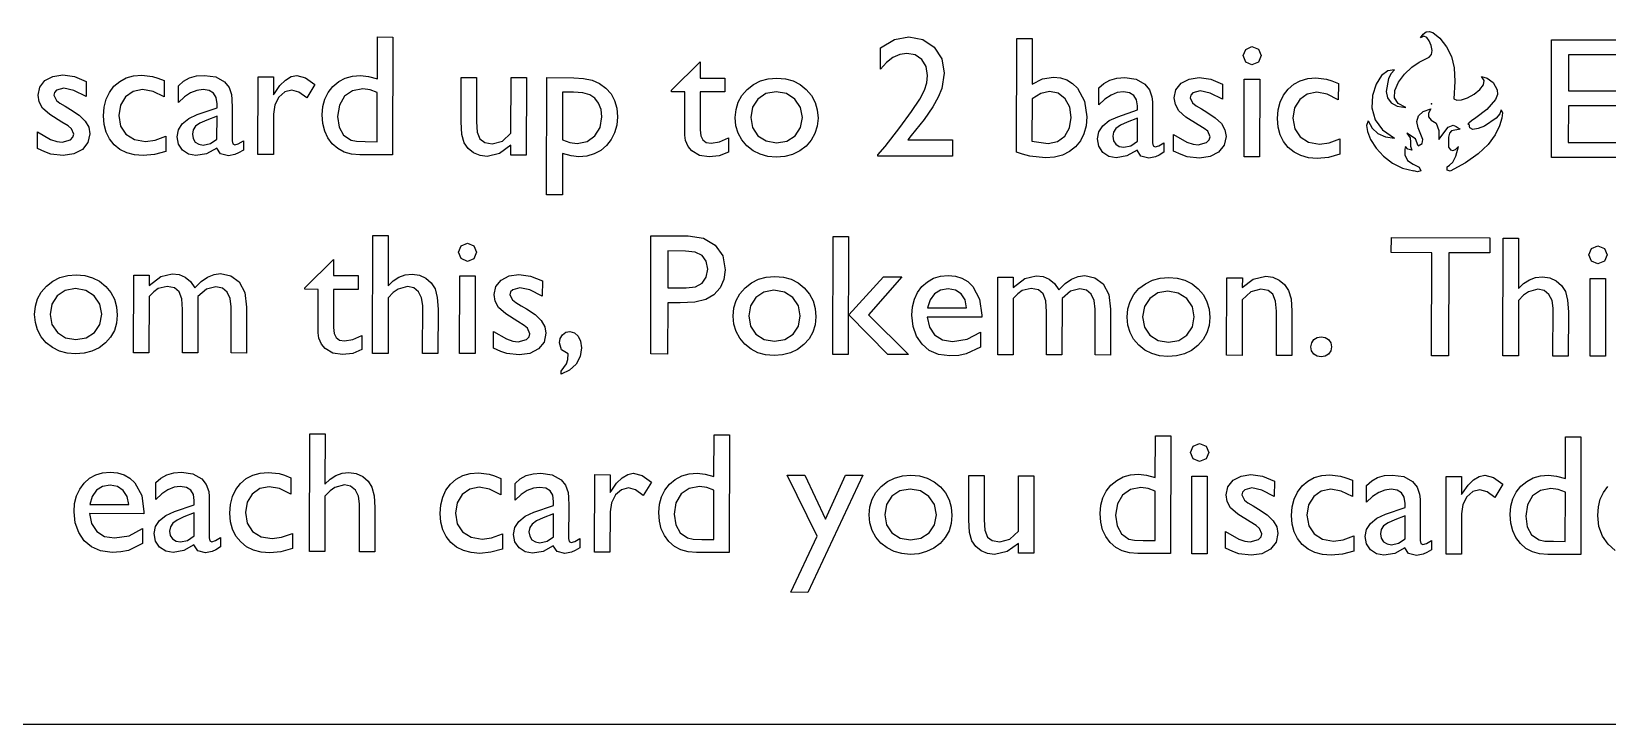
# Model space of a CAD drawing. Header units: millimetres. Extents: x -31.4 to 31.6, y -43.8 to 44.2.
# Drawn here: x -16.06 to 5.22, y -31.53 to -22.18 of the extents above; entities that cross this region are included whole.
import ezdxf

# ---------------------------------------------------------------- set-up
doc = ezdxf.new("R2010")
doc.units = ezdxf.units.MM
doc.layers.get('0').update_dxf_attribs({"linetype": 'CONTINUOUS'})

msp = doc.modelspace()

# ---------------------------------------------------------------- linework, layer by layer
for p, q in [((-11.393, -22.815), (-11.392, -22.25)), ((-11.392, -22.25), (-11.184, -22.251)), ((-11.184, -22.251), (-11.187, -23.842)), ((-2.761, -23.803), (-2.758, -22.27)), ((-2.758, -22.27), (-2.551, -22.271)), ((-2.551, -22.271), (-2.552, -22.889)), ((-4.599, -22.686), (-4.598, -22.397)), ((-7.423, -22.969), (-7.032, -22.587)), ((-7.032, -22.587), (-7.033, -22.804)), ((-15.324, -22.85), (-15.324, -23.055)), ((-14.27, -22.839), (-14.271, -23.06)), ((-14.077, -23.136), (-14.077, -22.909)), ((-13.005, -23.837), (-13.003, -22.79)), ((-13.003, -22.79), (-12.794, -22.79)), ((-12.794, -22.79), (-12.795, -23.031)), ((-12.237, -22.89), (-12.347, -23.071)), ((-10.262, -23.396), (-10.26, -22.796)), ((-10.26, -22.796), (-10.053, -22.797)), ((-10.053, -22.797), (-10.054, -23.395)), ((-9.59, -23.547), (-9.588, -22.798)), ((-9.588, -22.798), (-9.381, -22.798)), ((-9.381, -22.798), (-9.384, -23.846)), ((-9.107, -24.381), (-9.103, -22.799)), ((-9.103, -22.799), (-8.74, -22.8)), ((-7.423, -22.99), (-7.423, -22.969)), ((-7.033, -22.804), (-6.702, -22.804)), ((-6.702, -22.804), (-6.702, -22.991)), ((-1.65, -23.165), (-1.649, -22.938)), ((0.018, -22.886), (0.018, -23.091)), ((1.583, -22.876), (1.582, -23.097)), ((-15.609, -23.186), (-15.535, -23.228)), ((-13.558, -23.206), (-13.558, -23.151)), ((-12.795, -23.031), (-12.783, -23.012)), ((-11.395, -23.664), (-11.394, -23)), ((-8.892, -22.993), (-8.893, -23.637)), ((-8.745, -22.993), (-8.892, -22.993)), ((-7.241, -22.99), (-7.423, -22.99)), ((-7.242, -23.455), (-7.241, -22.99)), ((-7.033, -22.99), (-7.035, -23.504)), ((-6.702, -22.991), (-7.033, -22.99)), ((-2.553, -23.087), (-2.554, -23.655)), ((-1.13, -23.235), (-1.13, -23.18)), ((-13.824, -23.297), (-13.558, -23.206)), ((-13.558, -23.318), (-13.697, -23.371)), ((-13.559, -23.629), (-13.558, -23.318)), ((-13.354, -23.207), (-13.355, -23.652)), ((-12.795, -23.29), (-12.797, -23.838)), ((-1.396, -23.326), (-1.13, -23.235)), ((-1.131, -23.347), (-1.27, -23.4)), ((-1.131, -23.658), (-1.131, -23.347)), ((-0.927, -23.236), (-0.928, -23.681)), ((-0.267, -23.221), (-0.193, -23.264)), ((-15.984, -23.755), (-15.983, -23.532)), ((-14.249, -23.59), (-14.25, -23.795)), ((-6.65, -23.61), (-6.65, -23.803)), ((-4.183, -23.58), (-4.232, -23.638)), ((-0.642, -23.791), (-0.642, -23.568)), ((-13.202, -23.65), (-13.202, -23.777)), ((-11.556, -23.663), (-11.395, -23.664)), ((-9.591, -23.845), (-9.591, -23.712)), ((-8.894, -23.821), (-8.895, -24.381)), ((-4.634, -23.841), (-4.538, -23.728)), ((-4.232, -23.638), (-3.627, -23.639)), ((-3.627, -23.639), (-3.627, -23.859)), ((-0.774, -23.679), (-0.774, -23.806)), ((1.604, -23.627), (1.604, -23.832)), ((-12.797, -23.838), (-13.005, -23.837)), ((-11.187, -23.842), (-11.63, -23.841)), ((-9.384, -23.846), (-9.591, -23.845)), ((-4.634, -23.857), (-4.634, -23.841)), ((-3.627, -23.859), (-4.634, -23.857)), ((-8.895, -24.381), (-9.107, -24.381)), ((-11.457, -26.52), (-11.453, -24.929)), ((-11.453, -24.929), (-11.246, -24.929)), ((-11.246, -24.929), (-11.247, -25.61)), ((-7.702, -26.528), (-7.698, -24.935)), ((-7.698, -24.935), (-7.194, -24.936)), ((3.806, -26.555), (3.81, -24.964)), ((3.81, -24.964), (4.017, -24.965)), ((4.017, -24.965), (4.016, -25.646)), ((-12.374, -25.636), (-11.983, -25.254)), ((-11.983, -25.254), (-11.984, -25.471)), ((-7.47, -25.138), (-7.471, -25.636)), ((-7.234, -25.139), (-7.47, -25.138)), ((-14.684, -26.512), (-14.682, -25.464)), ((-14.682, -25.464), (-14.474, -25.465)), ((-14.474, -25.465), (-14.475, -25.603)), ((-11.984, -25.471), (-11.652, -25.471)), ((-11.652, -25.471), (-11.653, -25.658)), ((-3.017, -26.539), (-3.015, -25.491)), ((-3.015, -25.491), (-2.807, -25.492)), ((-2.807, -25.492), (-2.808, -25.63)), ((0.072, -26.546), (0.075, -25.499)), ((0.075, -25.499), (0.287, -25.499)), ((0.287, -25.499), (0.286, -25.632)), ((-12.374, -25.656), (-12.374, -25.636)), ((-12.192, -25.657), (-12.374, -25.656)), ((-12.193, -26.122), (-12.192, -25.657)), ((-11.984, -25.657), (-11.985, -26.171)), ((-11.653, -25.658), (-11.984, -25.657)), ((-9.165, -25.543), (-9.166, -25.748)), ((-7.471, -25.636), (-7.222, -25.637)), ((-14.475, -25.752), (-14.477, -26.512)), ((-14.025, -26.514), (-14.023, -25.93)), ((-13.815, -25.753), (-13.816, -26.514)), ((-13.369, -26.515), (-13.367, -25.894)), ((-13.16, -25.897), (-13.161, -26.516)), ((-11.248, -25.77), (-11.249, -26.52)), ((-10.783, -26.521), (-10.781, -25.873)), ((-10.574, -25.925), (-10.575, -26.522)), ((-9.451, -25.878), (-9.377, -25.921)), ((-7.472, -25.839), (-7.473, -26.529)), ((-7.303, -25.839), (-7.472, -25.839)), ((-3.963, -25.907), (-3.436, -25.908)), ((-2.808, -25.779), (-2.81, -26.54)), ((-2.358, -26.541), (-2.356, -25.958)), ((-2.148, -25.78), (-2.149, -26.541)), ((-1.702, -26.542), (-1.7, -25.922)), ((-1.493, -25.924), (-1.495, -26.543)), ((0.286, -25.799), (0.284, -26.547)), ((0.747, -26.548), (0.748, -25.951)), ((0.955, -25.949), (0.954, -26.548)), ((4.015, -25.805), (4.014, -26.555)), ((4.481, -26.557), (4.482, -25.909)), ((4.689, -25.96), (4.688, -26.557)), ((-3.231, -26.033), (-3.968, -26.031)), ((-3.231, -26.007), (-3.231, -26.033)), ((-11.601, -26.277), (-11.601, -26.47)), ((-9.826, -26.448), (-9.825, -26.225)), ((-3.25, -26.233), (-3.25, -26.436)), ((-14.477, -26.512), (-14.684, -26.512)), ((-13.816, -26.514), (-14.025, -26.514)), ((-13.161, -26.516), (-13.369, -26.515)), ((-11.249, -26.52), (-11.457, -26.52)), ((-10.575, -26.522), (-10.783, -26.521)), ((-7.473, -26.529), (-7.702, -26.528)), ((-2.81, -26.54), (-3.017, -26.539)), ((-2.149, -26.541), (-2.358, -26.541)), ((-1.495, -26.543), (-1.702, -26.542)), ((0.284, -26.547), (0.072, -26.546)), ((0.954, -26.548), (0.747, -26.548)), ((4.014, -26.555), (3.806, -26.555)), ((4.688, -26.557), (4.481, -26.557)), ((-8.911, -26.801), (-8.911, -26.759)), ((-12.309, -29.196), (-12.305, -27.605)), ((-12.305, -27.605), (-12.098, -27.606)), ((-12.098, -27.606), (-12.1, -28.287)), ((-6.848, -28.183), (-6.847, -27.618)), ((-6.847, -27.618), (-6.639, -27.618)), ((-6.639, -27.618), (-6.642, -29.209)), ((-0.889, -28.196), (-0.888, -27.632)), ((-0.888, -27.632), (-0.68, -27.632)), ((-0.68, -27.632), (-0.683, -29.223)), ((4.649, -28.209), (4.65, -27.645)), ((4.65, -27.645), (4.858, -27.645)), ((4.858, -27.645), (4.855, -29.236)), ((-14.385, -28.492), (-14.384, -28.265)), ((-12.561, -28.2), (-12.561, -28.421)), ((-9.725, -28.207), (-9.726, -28.428)), ((-9.532, -28.503), (-9.532, -28.277)), ((-8.46, -29.205), (-8.458, -28.157)), ((-8.458, -28.157), (-8.249, -28.158)), ((-8.249, -28.158), (-8.25, -28.398)), ((-7.693, -28.257), (-7.802, -28.439)), ((-3.408, -28.769), (-3.407, -28.169)), ((-3.407, -28.169), (-3.2, -28.169)), ((-3.2, -28.169), (-3.201, -28.767)), ((-2.737, -28.92), (-2.735, -28.171)), ((-2.735, -28.171), (-2.528, -28.171)), ((-2.528, -28.171), (-2.53, -29.219)), ((0.719, -28.245), (0.718, -28.45)), ((1.772, -28.233), (1.772, -28.454)), ((3.037, -29.232), (3.04, -28.184)), ((3.04, -28.184), (3.248, -28.184)), ((3.248, -28.184), (3.247, -28.425)), ((3.805, -28.284), (3.695, -28.466)), ((-13.865, -28.563), (-13.865, -28.507)), ((-12.1, -28.446), (-12.102, -29.196)), ((-8.25, -28.398), (-8.238, -28.38)), ((-6.85, -29.031), (-6.849, -28.367)), ((-0.891, -29.045), (-0.89, -28.381)), ((1.965, -28.53), (1.965, -28.303)), ((3.247, -28.425), (3.259, -28.407)), ((4.647, -29.058), (4.648, -28.394)), ((-14.544, -28.685), (-15.281, -28.683)), ((-15.276, -28.559), (-14.749, -28.561)), ((-14.544, -28.659), (-14.544, -28.685)), ((-14.131, -28.653), (-13.865, -28.563)), ((-13.866, -28.674), (-14.005, -28.727)), ((-13.866, -28.985), (-13.866, -28.674)), ((-13.662, -28.563), (-13.663, -29.008)), ((-11.635, -29.198), (-11.633, -28.55)), ((-11.426, -28.601), (-11.428, -29.198)), ((-9.279, -28.664), (-9.013, -28.574)), ((-9.013, -28.685), (-9.152, -28.739)), ((-9.014, -28.996), (-9.013, -28.685)), ((-9.013, -28.574), (-9.013, -28.518)), ((-8.809, -28.574), (-8.81, -29.02)), ((-8.25, -28.658), (-8.252, -29.205)), ((0.433, -28.58), (0.507, -28.622)), ((2.219, -28.691), (2.484, -28.601)), ((2.484, -28.712), (2.345, -28.765)), ((2.483, -29.023), (2.484, -28.712)), ((2.484, -28.601), (2.484, -28.545)), ((2.688, -28.601), (2.687, -29.046)), ((3.247, -28.684), (3.246, -29.232)), ((-14.563, -28.886), (-14.564, -29.088)), ((0.058, -29.15), (0.059, -28.926)), ((-13.509, -29.006), (-13.509, -29.133)), ((-12.54, -28.951), (-12.54, -29.156)), ((-9.704, -28.957), (-9.705, -29.162)), ((-8.657, -29.018), (-8.657, -29.144)), ((-7.011, -29.031), (-6.85, -29.031)), ((-2.738, -29.218), (-2.737, -29.085)), ((-1.052, -29.044), (-0.891, -29.045)), ((1.793, -28.984), (1.793, -29.189)), ((2.841, -29.044), (2.84, -29.171)), ((4.486, -29.057), (4.647, -29.058)), ((-12.102, -29.196), (-12.309, -29.196)), ((-11.428, -29.198), (-11.635, -29.198)), ((-8.252, -29.205), (-8.46, -29.205)), ((-6.642, -29.209), (-7.085, -29.208)), ((-2.53, -29.219), (-2.738, -29.218)), ((-0.683, -29.223), (-1.126, -29.222)), ((3.246, -29.232), (3.037, -29.232)), ((4.855, -29.236), (4.412, -29.235)), ((27.721, -31.529), (-28, -31.529))]:
    msp.add_line(p, q)
for points in [[(-4.598, -22.397), (-4.41, -22.284), (-4.215, -22.247)], [(-4.215, -22.247), (-4.026, -22.282), (-3.873, -22.386)], [(2.492, -23.202), (2.39, -23.148), (2.342, -23.071), (2.346, -22.973), (2.396, -22.862), (2.478, -22.752), (2.577, -22.657), (2.674, -22.589), (2.754, -22.549), (2.811, -22.521), (2.842, -22.487), (2.849, -22.434), (2.837, -22.366), (2.811, -22.301), (2.777, -22.255), (2.737, -22.24), (2.693, -22.26)], [(2.693, -22.26), (2.728, -22.21), (2.767, -22.183), (2.811, -22.177), (2.857, -22.191), (2.954, -22.268), (3.043, -22.383), (3.109, -22.513), (3.148, -22.665), (3.158, -22.853), (3.143, -23.085)], [(-4.432, -22.528), (-4.52, -22.596), (-4.599, -22.686)], [(-4.243, -22.472), (-4.338, -22.486), (-4.432, -22.528)], [(-4.041, -22.554), (-4.129, -22.493), (-4.243, -22.472)], [(-3.965, -22.77), (-3.984, -22.649), (-4.041, -22.554)], [(-3.873, -22.386), (-3.772, -22.544), (-3.738, -22.74)], [(0.296, -22.502), (0.332, -22.418)], [(0.332, -22.588), (0.296, -22.502)], [(0.332, -22.418), (0.417, -22.38)], [(0.417, -22.38), (0.504, -22.416)], [(0.504, -22.416), (0.541, -22.502)], [(0.541, -22.502), (0.504, -22.589)], [(-15.882, -22.839), (-15.773, -22.782), (-15.639, -22.763)], [(-15.639, -22.763), (-15.483, -22.785), (-15.324, -22.85)], [(-14.949, -22.916), (-14.872, -22.85), (-14.784, -22.803), (-14.685, -22.775), (-14.574, -22.766)], [(-14.574, -22.766), (-14.429, -22.782)], [(-14.077, -22.909), (-14.01, -22.847), (-13.929, -22.803), (-13.836, -22.776), (-13.729, -22.768)], [(-13.729, -22.768), (-13.576, -22.79), (-13.457, -22.857)], [(-3.738, -22.74), (-3.773, -22.944)], [(0.416, -22.625), (0.332, -22.588)], [(0.504, -22.589), (0.416, -22.625)], [(2.34, -22.693), (2.25, -22.705), (2.167, -22.771), (2.095, -22.887), (2.046, -23.041), (2.036, -23.208), (2.079, -23.367), (2.18, -23.504), (2.34, -23.616)], [(2.34, -22.693), (2.295, -22.742), (2.259, -22.81), (2.228, -22.985), (2.246, -23.071), (2.294, -23.14), (2.376, -23.184), (2.492, -23.202)], [(-15.975, -23.036), (-15.952, -22.926), (-15.882, -22.839)], [(-15.724, -22.969), (-15.751, -22.998), (-15.76, -23.036)], [(-15.626, -22.943), (-15.724, -22.969)], [(-15.324, -23.055), (-15.491, -22.971), (-15.626, -22.943)], [(-15.092, -23.314), (-15.083, -23.197), (-15.056, -23.091), (-15.011, -22.998), (-14.949, -22.916)], [(-14.562, -22.959), (-14.69, -22.984), (-14.792, -23.058)], [(-14.271, -23.06), (-14.422, -22.985), (-14.562, -22.959)], [(-14.429, -22.782), (-14.357, -22.804), (-14.27, -22.839)], [(-13.747, -22.961), (-13.831, -22.972), (-13.914, -23.005), (-13.996, -23.059), (-14.077, -23.136)], [(-13.558, -23.151), (-13.57, -23.068), (-13.605, -23.009), (-13.664, -22.973), (-13.747, -22.961)], [(-13.457, -22.857), (-13.396, -22.934)], [(-13.396, -22.934), (-13.362, -23.028)], [(-12.783, -23.012), (-12.708, -22.906), (-12.633, -22.831), (-12.557, -22.785), (-12.482, -22.771)], [(-12.547, -22.969), (-12.641, -22.992), (-12.722, -23.064)], [(-12.347, -23.071), (-12.451, -22.994), (-12.547, -22.969)], [(-12.482, -22.771), (-12.362, -22.8), (-12.237, -22.89)], [(-12.138, -23.299), (-12.129, -23.188), (-12.102, -23.088), (-12.056, -22.998), (-11.993, -22.919)], [(-11.993, -22.919), (-11.915, -22.853), (-11.827, -22.807), (-11.729, -22.779), (-11.621, -22.77)], [(-11.59, -22.95), (-11.729, -22.975), (-11.837, -23.051)], [(-11.621, -22.77), (-11.512, -22.782), (-11.393, -22.815)], [(-11.394, -23), (-11.491, -22.963), (-11.59, -22.95)], [(-8.74, -22.8), (-8.608, -22.809), (-8.492, -22.835), (-8.392, -22.879), (-8.306, -22.94)], [(-8.306, -22.94), (-8.238, -23.016), (-8.19, -23.106), (-8.161, -23.211), (-8.151, -23.328)], [(-6.561, -23.339), (-6.55, -23.229), (-6.52, -23.128), (-6.47, -23.038), (-6.4, -22.957)], [(-6.4, -22.957), (-6.315, -22.89), (-6.219, -22.842), (-6.114, -22.813), (-5.998, -22.804)], [(-5.998, -22.804), (-5.883, -22.814), (-5.779, -22.843), (-5.685, -22.892), (-5.601, -22.96)], [(-5.601, -22.96), (-5.532, -23.042), (-5.482, -23.134), (-5.453, -23.235), (-5.443, -23.347)], [(-4.18, -23.258), (-4.07, -23.088), (-4.006, -22.966)], [(-4.006, -22.966), (-3.975, -22.867), (-3.965, -22.77)], [(-3.773, -22.944), (-3.819, -23.061), (-3.892, -23.195)], [(-2.552, -22.889), (-2.413, -22.816), (-2.265, -22.792)], [(-2.265, -22.792), (-2.17, -22.802), (-2.084, -22.83), (-2.007, -22.877), (-1.939, -22.943)], [(-1.939, -22.943), (-1.845, -23.115), (-1.814, -23.329)], [(-1.649, -22.938), (-1.582, -22.876), (-1.502, -22.832), (-1.408, -22.805), (-1.301, -22.796)], [(-1.301, -22.796), (-1.149, -22.819), (-1.029, -22.886)], [(-1.029, -22.886), (-0.968, -22.962)], [(-0.968, -22.962), (-0.934, -23.057)], [(-0.634, -23.071), (-0.61, -22.962), (-0.54, -22.875)], [(-0.54, -22.875), (-0.432, -22.818), (-0.297, -22.799)], [(-0.284, -22.979), (-0.382, -23.005)], [(-0.297, -22.799), (-0.141, -22.821), (0.018, -22.886)], [(0.018, -23.091), (-0.15, -23.007), (-0.284, -22.979)], [(0.761, -23.351), (0.77, -23.234), (0.797, -23.128), (0.842, -23.035), (0.904, -22.953)], [(0.904, -22.953), (0.981, -22.887), (1.069, -22.84), (1.169, -22.812), (1.279, -22.802)], [(1.279, -22.802), (1.424, -22.819)], [(1.424, -22.819), (1.496, -22.841), (1.583, -22.876)], [(3.143, -23.085), (3.182, -23.105), (3.245, -23.1), (3.327, -23.07), (3.416, -23.02), (3.494, -22.959), (3.543, -22.896), (3.552, -22.838), (3.518, -22.785)], [(3.518, -22.785), (3.593, -22.804), (3.673, -22.865), (3.729, -22.965), (3.73, -23.026), (3.706, -23.092), (3.588, -23.227), (3.438, -23.342), (3.379, -23.383), (3.343, -23.412), (3.332, -23.427), (3.348, -23.428)], [(-15.914, -23.209), (-15.96, -23.126), (-15.975, -23.036)], [(-15.76, -23.036), (-15.727, -23.106)], [(-15.727, -23.106), (-15.681, -23.142), (-15.609, -23.186)], [(-14.792, -23.058), (-14.86, -23.169), (-14.883, -23.308)], [(-13.362, -23.028), (-13.356, -23.096), (-13.354, -23.207)], [(-12.722, -23.064), (-12.777, -23.168), (-12.795, -23.29)], [(-11.837, -23.051), (-11.906, -23.17), (-11.929, -23.324)], [(-8.524, -23.03), (-8.617, -23.003), (-8.745, -22.993)], [(-8.405, -23.144), (-8.456, -23.077), (-8.524, -23.03)], [(-8.361, -23.326), (-8.372, -23.229), (-8.405, -23.144)], [(-6.255, -23.088), (-6.327, -23.199), (-6.351, -23.337)], [(-6.01, -22.991), (-6.146, -23.015), (-6.255, -23.088)], [(-5.755, -23.089), (-5.869, -23.015), (-6.01, -22.991)], [(-5.654, -23.336), (-5.679, -23.2), (-5.755, -23.089)], [(-2.317, -22.985), (-2.434, -23.011), (-2.553, -23.087)], [(-2.105, -23.084), (-2.198, -23.01), (-2.317, -22.985)], [(-2.024, -23.338), (-2.044, -23.196), (-2.105, -23.084)], [(-1.319, -22.99), (-1.403, -23.001), (-1.486, -23.034), (-1.569, -23.088), (-1.65, -23.165)], [(-1.13, -23.18), (-1.142, -23.097), (-1.177, -23.038), (-1.236, -23.002), (-1.319, -22.99)], [(-0.934, -23.057), (-0.928, -23.125), (-0.927, -23.236)], [(-0.573, -23.245), (-0.618, -23.161), (-0.634, -23.071)], [(-0.382, -23.005), (-0.409, -23.034), (-0.418, -23.072)], [(-0.418, -23.072), (-0.386, -23.141)], [(-0.386, -23.141), (-0.339, -23.178), (-0.267, -23.221)], [(1.061, -23.095), (0.993, -23.206), (0.97, -23.345)], [(1.291, -22.996), (1.164, -23.021), (1.061, -23.095)], [(1.582, -23.097), (1.431, -23.021), (1.291, -22.996)], [(-15.652, -23.4), (-15.817, -23.296), (-15.914, -23.209)], [(-15.522, -23.488), (-15.569, -23.45), (-15.652, -23.4)], [(-15.535, -23.228), (-15.421, -23.304), (-15.339, -23.385), (-15.29, -23.469), (-15.274, -23.557)], [(-14.947, -23.705), (-15.011, -23.626), (-15.056, -23.535), (-15.083, -23.431), (-15.092, -23.314)], [(-14.883, -23.308), (-14.859, -23.452), (-14.787, -23.563)], [(-14.027, -23.421), (-13.94, -23.35), (-13.824, -23.297)], [(-13.697, -23.371), (-13.788, -23.413), (-13.848, -23.456)], [(-12.001, -23.693), (-12.061, -23.613), (-12.104, -23.521), (-12.13, -23.416), (-12.138, -23.299)], [(-11.929, -23.324), (-11.909, -23.467), (-11.85, -23.574)], [(-10.22, -23.679), (-10.252, -23.565), (-10.262, -23.396)], [(-10.054, -23.395), (-10.043, -23.535), (-10.008, -23.626)], [(-8.455, -23.586), (-8.385, -23.47), (-8.361, -23.326)], [(-8.151, -23.328), (-8.161, -23.441), (-8.189, -23.543), (-8.235, -23.634), (-8.299, -23.715)], [(-6.403, -23.72), (-6.472, -23.638), (-6.521, -23.548), (-6.551, -23.448), (-6.561, -23.339)], [(-6.351, -23.337), (-6.327, -23.474), (-6.254, -23.583)], [(-5.753, -23.583), (-5.679, -23.473), (-5.654, -23.336)], [(-5.443, -23.347), (-5.454, -23.456), (-5.484, -23.555), (-5.534, -23.644), (-5.605, -23.724)], [(-4.538, -23.728), (-4.336, -23.472), (-4.18, -23.258)], [(-3.892, -23.195), (-4.008, -23.362), (-4.183, -23.58)], [(-2.112, -23.589), (-2.046, -23.478), (-2.024, -23.338)], [(-1.814, -23.329), (-1.824, -23.449), (-1.852, -23.556), (-1.9, -23.651), (-1.966, -23.732)], [(-1.599, -23.449), (-1.512, -23.379), (-1.396, -23.326)], [(-1.27, -23.4), (-1.36, -23.442), (-1.42, -23.485)], [(-0.31, -23.435), (-0.476, -23.332), (-0.573, -23.245)], [(-0.193, -23.264), (-0.079, -23.34), (0.003, -23.42), (0.052, -23.504), (0.068, -23.592)], [(0.906, -23.742), (0.842, -23.663), (0.797, -23.571), (0.77, -23.468), (0.761, -23.351)], [(0.97, -23.345), (0.994, -23.489), (1.067, -23.6)], [(1.987, -23.382), (1.965, -23.444), (1.975, -23.528), (2.018, -23.633), (2.093, -23.749), (2.193, -23.86), (2.314, -23.953), (2.45, -24.019), (2.6, -24.058)], [(1.987, -23.382), (2.041, -23.48), (2.117, -23.553), (2.218, -23.597), (2.34, -23.616)], [(2.661, -23.72), (2.716, -23.688), (2.723, -23.634), (2.659, -23.476), (2.644, -23.389), (2.665, -23.313), (2.729, -23.256), (2.833, -23.222)], [(2.833, -23.222), (2.799, -23.277), (2.798, -23.327), (2.835, -23.373), (2.906, -23.414)], [(3.783, -23.232), (3.798, -23.275), (3.792, -23.348), (3.761, -23.448), (3.701, -23.569), (3.605, -23.7), (3.472, -23.829), (3.3, -23.95), (3.091, -24.063)], [(3.783, -23.232), (3.762, -23.288), (3.714, -23.346), (3.555, -23.453), (3.47, -23.487), (3.401, -23.497), (3.36, -23.477), (3.348, -23.428)], [(-15.983, -23.532), (-15.805, -23.633)], [(-15.538, -23.639), (-15.503, -23.604), (-15.491, -23.563)], [(-15.491, -23.563), (-15.522, -23.488)], [(-15.274, -23.557), (-15.3, -23.674), (-15.376, -23.768)], [(-14.787, -23.563), (-14.672, -23.635), (-14.524, -23.659)], [(-14.524, -23.659), (-14.395, -23.642), (-14.249, -23.59)], [(-14.098, -23.597), (-14.08, -23.503), (-14.027, -23.421)], [(-14.025, -23.779), (-14.08, -23.697), (-14.098, -23.597)], [(-13.848, -23.456), (-13.88, -23.504), (-13.891, -23.562)], [(-13.891, -23.562), (-13.881, -23.621), (-13.851, -23.668)], [(-11.85, -23.574), (-11.748, -23.645)], [(-9.842, -23.691), (-9.705, -23.655), (-9.59, -23.547)], [(-8.693, -23.687), (-8.561, -23.662), (-8.455, -23.586)], [(-7.23, -23.648), (-7.239, -23.574), (-7.242, -23.455)], [(-7.035, -23.504), (-7.025, -23.583), (-6.998, -23.639), (-6.951, -23.673), (-6.886, -23.684)], [(-6.886, -23.684), (-6.771, -23.666), (-6.65, -23.61)], [(-6.254, -23.583), (-6.142, -23.654), (-6.002, -23.678)], [(-6.002, -23.678), (-5.863, -23.655), (-5.753, -23.583)], [(-2.336, -23.687), (-2.211, -23.663), (-2.112, -23.589)], [(-1.67, -23.626), (-1.652, -23.532), (-1.599, -23.449)], [(-1.42, -23.485), (-1.453, -23.533), (-1.464, -23.591)], [(-1.464, -23.591), (-1.454, -23.65), (-1.423, -23.697)], [(-0.642, -23.568), (-0.463, -23.668)], [(-0.18, -23.523), (-0.227, -23.486), (-0.31, -23.435)], [(-0.197, -23.675), (-0.161, -23.64), (-0.15, -23.599)], [(-0.15, -23.599), (-0.18, -23.523)], [(0.068, -23.592), (0.042, -23.71), (-0.034, -23.804)], [(1.067, -23.6), (1.181, -23.671), (1.329, -23.695)], [(2.661, -23.72), (2.625, -23.623), (2.508, -23.55)], [(2.508, -23.55), (2.553, -23.611), (2.558, -23.668), (2.555, -23.722), (2.575, -23.777)], [(2.906, -23.414), (2.941, -23.513), (2.939, -23.632)], [(2.939, -23.632), (3.066, -23.469), (3.132, -23.441), (3.176, -23.457), (3.228, -23.494)], [(3.228, -23.494), (3.111, -23.516), (3.086, -23.548), (3.069, -23.602), (3.07, -23.736)], [(-15.801, -23.83), (-15.883, -23.801), (-15.984, -23.755)], [(-15.805, -23.633), (-15.72, -23.661), (-15.65, -23.671)], [(-15.634, -23.85), (-15.801, -23.83)], [(-15.65, -23.671), (-15.538, -23.639)], [(-15.376, -23.768), (-15.491, -23.829), (-15.634, -23.85)], [(-14.555, -23.852), (-14.672, -23.843), (-14.776, -23.815), (-14.868, -23.769), (-14.947, -23.705)], [(-14.25, -23.795), (-14.404, -23.838), (-14.555, -23.852)], [(-13.843, -23.851), (-13.943, -23.833), (-14.025, -23.779)], [(-13.851, -23.668), (-13.803, -23.699), (-13.743, -23.709)], [(-13.562, -23.75), (-13.698, -23.826), (-13.843, -23.851)], [(-13.743, -23.709), (-13.647, -23.689), (-13.559, -23.629)], [(-13.405, -23.855), (-13.511, -23.828), (-13.562, -23.75)], [(-13.355, -23.652), (-13.346, -23.692), (-13.319, -23.706)], [(-13.319, -23.706), (-13.271, -23.692), (-13.202, -23.65)], [(-13.202, -23.777), (-13.266, -23.815), (-13.316, -23.838)], [(-11.63, -23.841), (-11.741, -23.831), (-11.839, -23.803), (-11.926, -23.757), (-12.001, -23.693)], [(-11.748, -23.645), (-11.674, -23.658), (-11.556, -23.663)], [(-10.094, -23.813), (-10.167, -23.755), (-10.22, -23.679)], [(-9.911, -23.863), (-10.006, -23.85), (-10.094, -23.813)], [(-10.008, -23.626), (-9.943, -23.675), (-9.842, -23.691)], [(-9.742, -23.823), (-9.911, -23.863)], [(-9.591, -23.712), (-9.742, -23.823)], [(-8.672, -23.866), (-8.778, -23.854), (-8.894, -23.821)], [(-8.893, -23.637), (-8.796, -23.674), (-8.693, -23.687)], [(-8.299, -23.715), (-8.377, -23.781), (-8.465, -23.828), (-8.564, -23.857), (-8.672, -23.866)], [(-7.197, -23.73), (-7.23, -23.648)], [(-7.148, -23.786), (-7.197, -23.73)], [(-6.911, -23.87), (-7.042, -23.849), (-7.148, -23.786)], [(-6.65, -23.803), (-6.776, -23.853), (-6.911, -23.87)], [(-6.009, -23.872), (-6.122, -23.862), (-6.226, -23.834), (-6.319, -23.786), (-6.403, -23.72)], [(-5.605, -23.724), (-5.69, -23.789), (-5.786, -23.835), (-5.893, -23.863), (-6.009, -23.872)], [(-2.584, -23.858), (-2.684, -23.834), (-2.761, -23.803)], [(-2.554, -23.655), (-2.336, -23.687)], [(-1.966, -23.732), (-2.048, -23.797), (-2.143, -23.844), (-2.25, -23.871), (-2.37, -23.88)], [(-1.598, -23.808), (-1.652, -23.726), (-1.67, -23.626)], [(-1.416, -23.88), (-1.516, -23.862), (-1.598, -23.808)], [(-1.423, -23.697), (-1.375, -23.728), (-1.315, -23.738)], [(-1.134, -23.779), (-1.271, -23.855), (-1.416, -23.88)], [(-1.315, -23.738), (-1.22, -23.718), (-1.131, -23.658)], [(-0.977, -23.884), (-1.083, -23.857), (-1.134, -23.779)], [(-0.928, -23.681), (-0.919, -23.721), (-0.891, -23.735)], [(-0.891, -23.735), (-0.843, -23.721), (-0.774, -23.679)], [(-0.774, -23.806), (-0.838, -23.844), (-0.888, -23.867)], [(-0.459, -23.866), (-0.541, -23.837), (-0.642, -23.791)], [(-0.463, -23.668), (-0.378, -23.697), (-0.308, -23.706)], [(-0.308, -23.706), (-0.197, -23.675)], [(-0.034, -23.804), (-0.149, -23.865), (-0.293, -23.885)], [(1.298, -23.889), (1.181, -23.88), (1.077, -23.852), (0.985, -23.806), (0.906, -23.742)], [(1.604, -23.832), (1.449, -23.875), (1.298, -23.889)], [(1.329, -23.695), (1.458, -23.678), (1.604, -23.627)], [(2.488, -23.727), (2.479, -23.765), (2.48, -23.841), (2.515, -23.919), (2.594, -23.967), (2.675, -24.007), (2.697, -24.055), (2.652, -24.069), (2.6, -24.058)], [(2.575, -23.777), (2.519, -23.766), (2.488, -23.727)], [(3.091, -24.063), (3.053, -24.048), (3.052, -24.003), (3.084, -23.981), (3.127, -23.939), (3.17, -23.858), (3.207, -23.73)], [(3.07, -23.736), (3.096, -23.772), (3.127, -23.784), (3.164, -23.769), (3.207, -23.73)], [(-13.316, -23.838), (-13.405, -23.855)], [(-2.37, -23.88), (-2.584, -23.858)], [(-0.888, -23.867), (-0.977, -23.884)], [(-0.293, -23.885), (-0.459, -23.866)], [(-10.297, -25.156), (-10.26, -25.071)], [(-10.26, -25.071), (-10.176, -25.034)], [(-10.176, -25.034), (-10.088, -25.07)], [(-10.088, -25.07), (-10.052, -25.156)], [(-7.194, -24.936), (-6.989, -24.967), (-6.831, -25.06)], [(-6.831, -25.06), (-6.73, -25.204), (-6.696, -25.391)], [(4.967, -25.191), (5.003, -25.107)], [(5.003, -25.107), (5.088, -25.07)], [(5.088, -25.07), (5.175, -25.105)], [(5.175, -25.105), (5.211, -25.192)], [(-10.26, -25.242), (-10.297, -25.156)], [(-10.176, -25.279), (-10.26, -25.242)], [(-10.088, -25.243), (-10.176, -25.279)], [(-10.052, -25.156), (-10.088, -25.243)], [(-6.932, -25.384), (-6.951, -25.277), (-7.007, -25.201), (-7.102, -25.154), (-7.234, -25.139)], [(5.003, -25.278), (4.967, -25.191)], [(5.087, -25.314), (5.003, -25.278)], [(5.175, -25.278), (5.087, -25.314)], [(5.211, -25.192), (5.175, -25.278)], [(-15.861, -25.613), (-15.775, -25.546), (-15.68, -25.498), (-15.574, -25.47), (-15.458, -25.46)], [(-15.458, -25.46), (-15.344, -25.47), (-15.239, -25.499), (-15.145, -25.548), (-15.061, -25.616)], [(-14.475, -25.603), (-14.318, -25.484), (-14.165, -25.445)], [(-14.165, -25.445), (-14.071, -25.457), (-13.988, -25.493), (-13.916, -25.552), (-13.856, -25.635)], [(-13.856, -25.635), (-13.772, -25.551), (-13.686, -25.492), (-13.598, -25.456), (-13.509, -25.444)], [(-13.509, -25.444), (-13.37, -25.473), (-13.258, -25.556)], [(-11.247, -25.61), (-11.178, -25.541), (-11.102, -25.492), (-11.017, -25.462), (-10.925, -25.453)], [(-10.925, -25.453), (-10.825, -25.466), (-10.737, -25.505)], [(-10.737, -25.505), (-10.665, -25.568), (-10.614, -25.65)], [(-9.817, -25.728), (-9.794, -25.619), (-9.723, -25.532)], [(-9.723, -25.532), (-9.615, -25.475), (-9.481, -25.456)], [(-9.481, -25.456), (-9.325, -25.478), (-9.165, -25.543)], [(-7.008, -25.572), (-6.951, -25.492), (-6.932, -25.384)], [(-6.696, -25.391), (-6.714, -25.522), (-6.766, -25.636)], [(-6.428, -25.635), (-6.343, -25.568), (-6.247, -25.52), (-6.141, -25.492), (-6.026, -25.482)], [(-6.026, -25.482), (-5.911, -25.492), (-5.807, -25.521), (-5.713, -25.57), (-5.629, -25.638)], [(-4.039, -25.619), (-3.966, -25.553), (-3.883, -25.507), (-3.79, -25.479), (-3.687, -25.469)], [(-3.687, -25.469), (-3.588, -25.479), (-3.499, -25.506), (-3.422, -25.552), (-3.354, -25.616)], [(-2.808, -25.63), (-2.651, -25.511), (-2.498, -25.472)], [(-2.498, -25.472), (-2.404, -25.484), (-2.321, -25.52), (-2.25, -25.579), (-2.19, -25.662)], [(-2.19, -25.662), (-2.105, -25.578), (-2.019, -25.519), (-1.931, -25.483), (-1.842, -25.471)], [(-1.842, -25.471), (-1.703, -25.5), (-1.591, -25.584)], [(-1.109, -25.647), (-1.023, -25.58), (-0.928, -25.532), (-0.822, -25.504), (-0.706, -25.495)], [(-0.706, -25.495), (-0.592, -25.504), (-0.488, -25.534), (-0.393, -25.582), (-0.309, -25.65)], [(0.286, -25.632), (0.435, -25.517), (0.602, -25.479)], [(0.602, -25.479), (0.697, -25.492), (0.784, -25.531)], [(0.784, -25.531), (0.858, -25.591), (0.911, -25.67)], [(4.016, -25.646), (4.085, -25.576), (4.162, -25.527), (4.246, -25.498), (4.338, -25.488)], [(4.338, -25.488), (4.438, -25.501), (4.526, -25.541)], [(-16.021, -25.995), (-16.011, -25.885), (-15.981, -25.785), (-15.931, -25.694), (-15.861, -25.613)], [(-15.715, -25.744), (-15.787, -25.856), (-15.811, -25.994)], [(-15.47, -25.647), (-15.606, -25.671), (-15.715, -25.744)], [(-15.215, -25.746), (-15.33, -25.672), (-15.47, -25.647)], [(-15.114, -25.993), (-15.139, -25.856), (-15.215, -25.746)], [(-15.061, -25.616), (-14.992, -25.698), (-14.943, -25.79), (-14.913, -25.892), (-14.904, -26.004)], [(-14.352, -25.647), (-14.409, -25.688), (-14.475, -25.752)], [(-14.232, -25.618), (-14.352, -25.647)], [(-14.069, -25.688), (-14.133, -25.636), (-14.232, -25.618)], [(-14.023, -25.93), (-14.035, -25.783), (-14.069, -25.688)], [(-13.574, -25.624), (-13.698, -25.656), (-13.815, -25.753)], [(-13.42, -25.694), (-13.485, -25.642), (-13.574, -25.624)], [(-13.367, -25.894), (-13.38, -25.779), (-13.42, -25.694)], [(-13.258, -25.556), (-13.184, -25.698), (-13.16, -25.897)], [(-11.114, -25.653), (-11.178, -25.699), (-11.248, -25.77)], [(-10.985, -25.618), (-11.114, -25.653)], [(-10.838, -25.689), (-10.902, -25.635), (-10.985, -25.618)], [(-10.781, -25.873), (-10.795, -25.769), (-10.838, -25.689)], [(-10.614, -25.65), (-10.584, -25.765), (-10.574, -25.925)], [(-9.756, -25.902), (-9.802, -25.818), (-9.817, -25.728)], [(-9.565, -25.662), (-9.593, -25.691), (-9.602, -25.729)], [(-9.602, -25.729), (-9.569, -25.798)], [(-9.467, -25.636), (-9.565, -25.662)], [(-9.166, -25.748), (-9.333, -25.664), (-9.467, -25.636)], [(-7.222, -25.637), (-7.099, -25.621), (-7.008, -25.572)], [(-6.766, -25.636), (-6.849, -25.729), (-6.957, -25.792)], [(-6.588, -26.017), (-6.578, -25.907), (-6.548, -25.807), (-6.498, -25.716), (-6.428, -25.635)], [(-6.038, -25.669), (-6.173, -25.693), (-6.283, -25.766)], [(-5.783, -25.767), (-5.897, -25.694), (-6.038, -25.669)], [(-5.629, -25.638), (-5.56, -25.72), (-5.51, -25.812), (-5.481, -25.914), (-5.471, -26.026)], [(-4.175, -26.007), (-4.167, -25.893), (-4.141, -25.79), (-4.098, -25.699), (-4.039, -25.619)], [(-3.871, -25.716), (-3.929, -25.797), (-3.963, -25.907)], [(-3.687, -25.649), (-3.789, -25.666), (-3.871, -25.716)], [(-3.51, -25.717), (-3.587, -25.666), (-3.687, -25.649)], [(-3.436, -25.908), (-3.458, -25.798), (-3.51, -25.717)], [(-3.354, -25.616), (-3.262, -25.787), (-3.231, -26.007)], [(-2.685, -25.674), (-2.743, -25.715), (-2.808, -25.779)], [(-2.565, -25.645), (-2.685, -25.674)], [(-2.403, -25.715), (-2.467, -25.663), (-2.565, -25.645)], [(-2.356, -25.958), (-2.368, -25.81), (-2.403, -25.715)], [(-1.907, -25.651), (-2.032, -25.683), (-2.148, -25.78)], [(-1.753, -25.721), (-1.819, -25.669), (-1.907, -25.651)], [(-1.7, -25.922), (-1.714, -25.806), (-1.753, -25.721)], [(-1.591, -25.584), (-1.517, -25.725), (-1.493, -25.924)], [(-1.269, -26.03), (-1.259, -25.919), (-1.229, -25.819), (-1.179, -25.728), (-1.109, -25.647)], [(-0.718, -25.681), (-0.854, -25.705), (-0.963, -25.779)], [(-0.463, -25.78), (-0.578, -25.706), (-0.718, -25.681)], [(-0.309, -25.65), (-0.24, -25.732), (-0.191, -25.824), (-0.162, -25.926), (-0.152, -26.038)], [(0.536, -25.652), (0.4, -25.689), (0.286, -25.799)], [(0.699, -25.722), (0.634, -25.67), (0.536, -25.652)], [(0.748, -25.951), (0.736, -25.814), (0.699, -25.722)], [(0.911, -25.67), (0.944, -25.784), (0.955, -25.949)], [(4.149, -25.688), (4.085, -25.735), (4.015, -25.805)], [(4.278, -25.653), (4.149, -25.688)], [(4.426, -25.724), (4.361, -25.671), (4.278, -25.653)], [(4.482, -25.909), (4.468, -25.805), (4.426, -25.724)], [(4.526, -25.541), (4.598, -25.603), (4.649, -25.686)], [(4.649, -25.686), (4.679, -25.801), (4.689, -25.96)], [(-9.494, -26.092), (-9.659, -25.989), (-9.756, -25.902)], [(-9.569, -25.798), (-9.523, -25.835), (-9.451, -25.878)], [(-9.377, -25.921), (-9.263, -25.997), (-9.181, -26.077), (-9.132, -26.161), (-9.116, -26.249)], [(-6.957, -25.792), (-7.104, -25.828), (-7.303, -25.839)], [(-6.283, -25.766), (-6.355, -25.877), (-6.379, -26.015)], [(-5.682, -26.015), (-5.707, -25.878), (-5.783, -25.767)], [(-0.963, -25.779), (-1.035, -25.89), (-1.06, -26.028)], [(-0.363, -26.027), (-0.388, -25.891), (-0.463, -25.78)], [(-15.864, -26.376), (-15.933, -26.295), (-15.982, -26.204), (-16.011, -26.105), (-16.021, -25.995)], [(-15.811, -25.994), (-15.787, -26.13), (-15.714, -26.24)], [(-15.213, -26.24), (-15.139, -26.13), (-15.114, -25.993)], [(-14.904, -26.004), (-14.914, -26.112), (-14.944, -26.211), (-14.995, -26.3), (-15.065, -26.38)], [(-12.181, -26.315), (-12.19, -26.241), (-12.193, -26.122)], [(-11.985, -26.171), (-11.976, -26.25), (-11.948, -26.306), (-11.902, -26.34), (-11.837, -26.351)], [(-9.364, -26.18), (-9.411, -26.143), (-9.494, -26.092)], [(-6.431, -26.398), (-6.5, -26.317), (-6.549, -26.226), (-6.579, -26.126), (-6.588, -26.017)], [(-6.379, -26.015), (-6.355, -26.152), (-6.281, -26.262)], [(-5.78, -26.262), (-5.707, -26.152), (-5.682, -26.015)], [(-5.471, -26.026), (-5.482, -26.134), (-5.512, -26.233), (-5.562, -26.322), (-5.633, -26.402)], [(-4.112, -26.288), (-4.16, -26.157), (-4.175, -26.007)], [(-3.968, -26.031), (-3.939, -26.166), (-3.868, -26.271)], [(-1.112, -26.41), (-1.181, -26.329), (-1.23, -26.239), (-1.259, -26.139), (-1.269, -26.03)], [(-1.06, -26.028), (-1.035, -26.165), (-0.962, -26.274)], [(-0.461, -26.274), (-0.387, -26.164), (-0.363, -26.027)], [(-0.152, -26.038), (-0.162, -26.146), (-0.193, -26.245), (-0.243, -26.335), (-0.313, -26.414)], [(-15.47, -26.528), (-15.583, -26.519), (-15.686, -26.49), (-15.78, -26.442), (-15.864, -26.376)], [(-15.714, -26.24), (-15.602, -26.311), (-15.463, -26.335)], [(-15.065, -26.38), (-15.151, -26.445), (-15.247, -26.492), (-15.353, -26.519), (-15.47, -26.528)], [(-15.463, -26.335), (-15.324, -26.311), (-15.213, -26.24)], [(-12.148, -26.397), (-12.181, -26.315)], [(-11.837, -26.351), (-11.722, -26.333), (-11.601, -26.277)], [(-9.825, -26.225), (-9.647, -26.326)], [(-9.647, -26.326), (-9.562, -26.354), (-9.492, -26.364)], [(-9.492, -26.364), (-9.38, -26.332)], [(-9.38, -26.332), (-9.345, -26.297), (-9.333, -26.256)], [(-9.333, -26.256), (-9.364, -26.18)], [(-9.116, -26.249), (-9.141, -26.367), (-9.218, -26.461)], [(-8.935, -26.376), (-8.925, -26.319), (-8.894, -26.27)], [(-8.815, -26.526), (-8.905, -26.471), (-8.935, -26.376)], [(-8.894, -26.27), (-8.848, -26.236), (-8.795, -26.225)], [(-8.795, -26.225), (-8.732, -26.241), (-8.681, -26.287)], [(-8.681, -26.287), (-8.648, -26.357), (-8.637, -26.444)], [(-6.281, -26.262), (-6.17, -26.333), (-6.03, -26.357)], [(-6.03, -26.357), (-5.891, -26.333), (-5.78, -26.262)], [(-3.941, -26.481), (-4.037, -26.397), (-4.112, -26.288)], [(-3.868, -26.271), (-3.762, -26.338), (-3.628, -26.36)], [(-3.628, -26.36), (-3.431, -26.329), (-3.25, -26.233)], [(-0.962, -26.274), (-0.85, -26.345), (-0.711, -26.369)], [(-0.711, -26.369), (-0.572, -26.346), (-0.461, -26.274)], [(1.213, -26.433), (1.223, -26.379), (1.253, -26.335)], [(1.253, -26.335), (1.297, -26.305), (1.351, -26.295)], [(1.351, -26.295), (1.404, -26.305), (1.45, -26.335)], [(1.45, -26.335), (1.48, -26.38), (1.49, -26.433)], [(-12.099, -26.453), (-12.148, -26.397)], [(-11.862, -26.537), (-11.993, -26.516), (-12.099, -26.453)], [(-11.601, -26.47), (-11.726, -26.52), (-11.862, -26.537)], [(-9.643, -26.523), (-9.725, -26.494), (-9.826, -26.448)], [(-9.476, -26.542), (-9.643, -26.523)], [(-9.218, -26.461), (-9.333, -26.522), (-9.476, -26.542)], [(-8.839, -26.66), (-8.823, -26.602), (-8.815, -26.526)], [(-8.637, -26.444), (-8.655, -26.563), (-8.71, -26.666)], [(-6.037, -26.55), (-6.15, -26.541), (-6.254, -26.512), (-6.347, -26.464), (-6.431, -26.398)], [(-5.633, -26.402), (-5.718, -26.467), (-5.814, -26.514), (-5.921, -26.541), (-6.037, -26.55)], [(-3.661, -26.554), (-3.817, -26.535), (-3.941, -26.481)], [(-3.441, -26.527), (-3.542, -26.547), (-3.661, -26.554)], [(-3.25, -26.436), (-3.441, -26.527)], [(-0.718, -26.563), (-0.831, -26.553), (-0.934, -26.524), (-1.028, -26.477), (-1.112, -26.41)], [(-0.313, -26.414), (-0.399, -26.48), (-0.495, -26.526), (-0.601, -26.554), (-0.718, -26.563)], [(1.252, -26.529), (1.222, -26.485), (1.213, -26.433)], [(1.35, -26.568), (1.297, -26.558), (1.252, -26.529)], [(1.449, -26.529), (1.404, -26.558), (1.35, -26.568)], [(1.49, -26.433), (1.48, -26.486), (1.449, -26.529)], [(-8.911, -26.759), (-8.839, -26.66)], [(-8.71, -26.666), (-8.797, -26.747), (-8.911, -26.801)], [(-0.412, -27.857), (-0.376, -27.773)], [(-0.376, -27.944), (-0.412, -27.857)], [(-0.376, -27.773), (-0.291, -27.736)], [(-0.291, -27.736), (-0.204, -27.771)], [(-0.204, -27.771), (-0.168, -27.858)], [(-0.168, -27.858), (-0.204, -27.944)], [(-0.292, -27.98), (-0.376, -27.944)], [(-0.204, -27.944), (-0.292, -27.98)], [(-15.488, -28.659), (-15.48, -28.545), (-15.454, -28.442), (-15.412, -28.351), (-15.352, -28.271)], [(-15.352, -28.271), (-15.279, -28.205), (-15.196, -28.159), (-15.103, -28.131), (-15, -28.122)], [(-15, -28.301), (-15.102, -28.318), (-15.184, -28.368)], [(-15, -28.122), (-14.901, -28.131), (-14.813, -28.158), (-14.735, -28.204), (-14.668, -28.268)], [(-14.823, -28.369), (-14.9, -28.318), (-15, -28.301)], [(-14.668, -28.268), (-14.575, -28.439), (-14.544, -28.659)], [(-14.384, -28.265), (-14.317, -28.203), (-14.237, -28.159), (-14.143, -28.132), (-14.036, -28.124)], [(-14.036, -28.124), (-13.884, -28.146), (-13.764, -28.213)], [(-13.764, -28.213), (-13.703, -28.29)], [(-13.703, -28.29), (-13.669, -28.384)], [(-13.383, -28.675), (-13.374, -28.558), (-13.347, -28.452), (-13.302, -28.359), (-13.24, -28.277)], [(-13.24, -28.277), (-13.163, -28.211), (-13.075, -28.164), (-12.975, -28.136), (-12.865, -28.127)], [(-12.865, -28.127), (-12.72, -28.143)], [(-12.72, -28.143), (-12.648, -28.165), (-12.561, -28.2)], [(-12.1, -28.287), (-12.031, -28.217), (-11.954, -28.168), (-11.869, -28.139), (-11.777, -28.129)], [(-11.838, -28.294), (-11.967, -28.329)], [(-11.69, -28.365), (-11.755, -28.312), (-11.838, -28.294)], [(-11.777, -28.129), (-11.678, -28.142), (-11.589, -28.182)], [(-11.589, -28.182), (-11.517, -28.244), (-11.467, -28.327)], [(-10.547, -28.682), (-10.538, -28.564), (-10.511, -28.459), (-10.467, -28.365), (-10.404, -28.284)], [(-10.404, -28.284), (-10.327, -28.218), (-10.239, -28.17), (-10.14, -28.142), (-10.029, -28.133)], [(-10.029, -28.133), (-9.884, -28.149)], [(-9.884, -28.149), (-9.812, -28.171), (-9.725, -28.207)], [(-9.532, -28.277), (-9.465, -28.214), (-9.384, -28.17), (-9.291, -28.144), (-9.184, -28.135)], [(-9.184, -28.135), (-9.031, -28.158), (-8.912, -28.225)], [(-8.912, -28.225), (-8.851, -28.301)], [(-8.851, -28.301), (-8.817, -28.396)], [(-8.238, -28.38), (-8.163, -28.274), (-8.088, -28.198), (-8.012, -28.153), (-7.937, -28.138)], [(-7.937, -28.138), (-7.817, -28.168), (-7.693, -28.257)], [(-7.593, -28.666), (-7.584, -28.556), (-7.557, -28.455), (-7.511, -28.366), (-7.448, -28.286)], [(-7.448, -28.286), (-7.37, -28.221), (-7.282, -28.174), (-7.184, -28.147), (-7.076, -28.138)], [(-7.076, -28.138), (-6.967, -28.149), (-6.848, -28.183)], [(-4.591, -28.318), (-4.505, -28.251), (-4.41, -28.203), (-4.304, -28.174), (-4.188, -28.165)], [(-4.188, -28.165), (-4.074, -28.175), (-3.969, -28.204), (-3.875, -28.253), (-3.791, -28.321)], [(-1.634, -28.68), (-1.625, -28.569), (-1.597, -28.469), (-1.552, -28.379), (-1.488, -28.3)], [(-1.488, -28.3), (-1.41, -28.235), (-1.323, -28.188), (-1.225, -28.161), (-1.117, -28.152)], [(-1.117, -28.152), (-1.008, -28.163), (-0.889, -28.196)], [(0.067, -28.43), (0.09, -28.32), (0.161, -28.233)], [(0.161, -28.233), (0.269, -28.176), (0.403, -28.157)], [(0.403, -28.157), (0.559, -28.179), (0.719, -28.245)], [(1.093, -28.31), (1.17, -28.244), (1.258, -28.197), (1.358, -28.169), (1.468, -28.16)], [(1.468, -28.16), (1.613, -28.176)], [(1.613, -28.176), (1.685, -28.198), (1.772, -28.233)], [(1.965, -28.303), (2.033, -28.241), (2.113, -28.197), (2.206, -28.17), (2.313, -28.162)], [(2.313, -28.162), (2.466, -28.184), (2.585, -28.251)], [(2.585, -28.251), (2.646, -28.328)], [(3.259, -28.407), (3.334, -28.301), (3.41, -28.225), (3.485, -28.18), (3.56, -28.165)], [(3.56, -28.165), (3.68, -28.195), (3.805, -28.284)], [(4.049, -28.313), (4.127, -28.248), (4.215, -28.201), (4.313, -28.173), (4.421, -28.164)], [(4.421, -28.164), (4.53, -28.176), (4.649, -28.209)], [(-15.184, -28.368), (-15.242, -28.45), (-15.276, -28.559)], [(-14.749, -28.561), (-14.771, -28.451), (-14.823, -28.369)], [(-14.054, -28.317), (-14.138, -28.328), (-14.221, -28.361), (-14.304, -28.415), (-14.385, -28.492)], [(-13.865, -28.507), (-13.877, -28.424), (-13.912, -28.365), (-13.971, -28.329), (-14.054, -28.317)], [(-13.669, -28.384), (-13.663, -28.452), (-13.662, -28.563)], [(-13.083, -28.419), (-13.151, -28.53), (-13.173, -28.669)], [(-12.853, -28.32), (-12.98, -28.345), (-13.083, -28.419)], [(-12.561, -28.421), (-12.713, -28.346), (-12.853, -28.32)], [(-11.967, -28.329), (-12.03, -28.376), (-12.1, -28.446)], [(-11.633, -28.55), (-11.647, -28.446), (-11.69, -28.365)], [(-11.467, -28.327), (-11.436, -28.442), (-11.426, -28.601)], [(-10.247, -28.425), (-10.315, -28.537), (-10.338, -28.676)], [(-10.017, -28.327), (-10.145, -28.351), (-10.247, -28.425)], [(-9.726, -28.428), (-9.877, -28.352), (-10.017, -28.327)], [(-9.202, -28.329), (-9.286, -28.339), (-9.369, -28.372), (-9.451, -28.427), (-9.532, -28.503)], [(-9.013, -28.518), (-9.025, -28.435), (-9.06, -28.376), (-9.119, -28.341), (-9.202, -28.329)], [(-8.817, -28.396), (-8.811, -28.464), (-8.809, -28.574)], [(-8.177, -28.431), (-8.232, -28.536), (-8.25, -28.658)], [(-8.002, -28.336), (-8.096, -28.36), (-8.177, -28.431)], [(-7.802, -28.439), (-7.906, -28.362), (-8.002, -28.336)], [(-7.292, -28.418), (-7.361, -28.537), (-7.384, -28.692)], [(-7.045, -28.318), (-7.184, -28.343), (-7.292, -28.418)], [(-6.849, -28.367), (-6.946, -28.33), (-7.045, -28.318)], [(-4.751, -28.7), (-4.741, -28.59), (-4.711, -28.489), (-4.661, -28.399), (-4.591, -28.318)], [(-4.445, -28.449), (-4.517, -28.56), (-4.541, -28.698)], [(-4.2, -28.352), (-4.336, -28.376), (-4.445, -28.449)], [(-3.945, -28.45), (-4.059, -28.376), (-4.2, -28.352)], [(-3.844, -28.698), (-3.869, -28.561), (-3.945, -28.45)], [(-3.791, -28.321), (-3.722, -28.403), (-3.673, -28.495), (-3.643, -28.596), (-3.634, -28.708)], [(-1.333, -28.432), (-1.401, -28.551), (-1.424, -28.705)], [(-1.085, -28.332), (-1.225, -28.357), (-1.333, -28.432)], [(-0.89, -28.381), (-0.987, -28.344), (-1.085, -28.332)], [(0.128, -28.603), (0.082, -28.52), (0.067, -28.43)], [(0.319, -28.363), (0.291, -28.393), (0.282, -28.43)], [(0.282, -28.43), (0.315, -28.5)], [(0.315, -28.5), (0.362, -28.536), (0.433, -28.58)], [(0.417, -28.337), (0.319, -28.363)], [(0.718, -28.45), (0.551, -28.366), (0.417, -28.337)], [(0.95, -28.709), (0.959, -28.591), (0.986, -28.486), (1.031, -28.392), (1.093, -28.31)], [(1.25, -28.452), (1.182, -28.563), (1.159, -28.702)], [(1.48, -28.353), (1.353, -28.378), (1.25, -28.452)], [(1.772, -28.454), (1.62, -28.379), (1.48, -28.353)], [(2.296, -28.355), (2.211, -28.366), (2.128, -28.399), (2.046, -28.453), (1.965, -28.53)], [(2.484, -28.545), (2.473, -28.462), (2.437, -28.403), (2.378, -28.367), (2.296, -28.355)], [(2.646, -28.328), (2.68, -28.422)], [(2.68, -28.422), (2.686, -28.49), (2.688, -28.601)], [(3.32, -28.458), (3.265, -28.562), (3.247, -28.684)], [(3.495, -28.363), (3.401, -28.386), (3.32, -28.458)], [(3.695, -28.466), (3.591, -28.389), (3.495, -28.363)], [(3.904, -28.693), (3.913, -28.582), (3.941, -28.482), (3.986, -28.392), (4.049, -28.313)], [(4.205, -28.445), (4.137, -28.564), (4.113, -28.718)], [(4.453, -28.344), (4.313, -28.369), (4.205, -28.445)], [(4.648, -28.394), (4.551, -28.357), (4.453, -28.344)], [(5.086, -28.707), (5.095, -28.593), (5.12, -28.49), (5.163, -28.399), (5.222, -28.319)], [(-15.425, -28.94), (-15.473, -28.809), (-15.488, -28.659)], [(-15.281, -28.683), (-15.253, -28.818), (-15.182, -28.923)], [(-14.334, -28.777), (-14.247, -28.707), (-14.131, -28.653)], [(-13.238, -29.066), (-13.302, -28.987), (-13.347, -28.895), (-13.374, -28.792), (-13.383, -28.675)], [(-13.173, -28.669), (-13.149, -28.813), (-13.077, -28.924)], [(-10.402, -29.073), (-10.466, -28.994), (-10.511, -28.902), (-10.538, -28.798), (-10.547, -28.682)], [(-10.338, -28.676), (-10.314, -28.82), (-10.242, -28.931)], [(-9.482, -28.788), (-9.395, -28.718), (-9.279, -28.664)], [(-7.456, -29.06), (-7.516, -28.98), (-7.559, -28.888), (-7.585, -28.783), (-7.593, -28.666)], [(-7.384, -28.692), (-7.364, -28.835), (-7.305, -28.941)], [(-4.593, -29.081), (-4.663, -29), (-4.712, -28.909), (-4.741, -28.809), (-4.751, -28.7)], [(-4.541, -28.698), (-4.517, -28.835), (-4.444, -28.944)], [(-3.943, -28.944), (-3.869, -28.834), (-3.844, -28.698)], [(-3.634, -28.708), (-3.644, -28.817), (-3.674, -28.916), (-3.725, -29.005), (-3.795, -29.085)], [(-1.497, -29.074), (-1.557, -28.994), (-1.6, -28.902), (-1.626, -28.797), (-1.634, -28.68)], [(-1.424, -28.705), (-1.405, -28.849), (-1.345, -28.955)], [(0.391, -28.794), (0.225, -28.69), (0.128, -28.603)], [(0.507, -28.622), (0.622, -28.698), (0.703, -28.779), (0.752, -28.863), (0.768, -28.951)], [(1.095, -29.1), (1.031, -29.02), (0.986, -28.929), (0.959, -28.825), (0.95, -28.709)], [(1.159, -28.702), (1.183, -28.846), (1.256, -28.958)], [(2.016, -28.815), (2.102, -28.745), (2.219, -28.691)], [(4.041, -29.087), (3.981, -29.007), (3.938, -28.915), (3.912, -28.81), (3.904, -28.693)], [(4.113, -28.718), (4.133, -28.862), (4.193, -28.968)], [(5.149, -28.988), (5.102, -28.857), (5.086, -28.707)], [(-15.182, -28.923), (-15.075, -28.99), (-14.942, -29.012)], [(-14.942, -29.012), (-14.744, -28.981), (-14.563, -28.886)], [(-14.405, -28.953), (-14.387, -28.859), (-14.334, -28.777)], [(-14.155, -28.812), (-14.188, -28.86), (-14.199, -28.918)], [(-14.199, -28.918), (-14.189, -28.977), (-14.158, -29.024)], [(-14.005, -28.727), (-14.095, -28.77), (-14.155, -28.812)], [(-13.077, -28.924), (-12.963, -28.995), (-12.814, -29.019)], [(-10.242, -28.931), (-10.127, -29.002), (-9.979, -29.026)], [(-9.553, -28.964), (-9.535, -28.871), (-9.482, -28.788)], [(-9.303, -28.824), (-9.336, -28.871), (-9.346, -28.93)], [(-9.346, -28.93), (-9.336, -28.989), (-9.306, -29.036)], [(-9.152, -28.739), (-9.243, -28.781), (-9.303, -28.824)], [(-3.367, -29.052), (-3.398, -28.938), (-3.408, -28.769)], [(-3.201, -28.767), (-3.19, -28.908), (-3.155, -28.999)], [(-2.989, -29.064), (-2.852, -29.028), (-2.737, -28.92)], [(0.059, -28.926), (0.237, -29.027)], [(0.52, -28.882), (0.473, -28.844), (0.391, -28.794)], [(0.551, -28.957), (0.52, -28.882)], [(1.945, -28.991), (1.962, -28.897), (2.016, -28.815)], [(2.194, -28.85), (2.162, -28.898), (2.151, -28.956)], [(2.345, -28.765), (2.254, -28.808), (2.194, -28.85)], [(-15.254, -29.133), (-15.35, -29.049), (-15.425, -28.94)], [(-14.974, -29.206), (-15.13, -29.187), (-15.254, -29.133)], [(-14.564, -29.088), (-14.754, -29.179)], [(-14.333, -29.135), (-14.387, -29.053), (-14.405, -28.953)], [(-14.151, -29.208), (-14.251, -29.189), (-14.333, -29.135)], [(-14.158, -29.024), (-14.11, -29.055), (-14.05, -29.066)], [(-13.869, -29.106), (-14.006, -29.182), (-14.151, -29.208)], [(-14.05, -29.066), (-13.955, -29.046), (-13.866, -28.985)], [(-13.712, -29.211), (-13.818, -29.185), (-13.869, -29.106)], [(-13.663, -29.008), (-13.654, -29.049), (-13.626, -29.062)], [(-13.626, -29.062), (-13.578, -29.048), (-13.509, -29.006)], [(-13.509, -29.133), (-13.573, -29.171), (-13.623, -29.194)], [(-12.845, -29.213), (-12.962, -29.204), (-13.067, -29.176), (-13.159, -29.13), (-13.238, -29.066)], [(-12.814, -29.019), (-12.686, -29.002), (-12.54, -28.951)], [(-10.01, -29.22), (-10.127, -29.21), (-10.231, -29.183), (-10.323, -29.137), (-10.402, -29.073)], [(-9.979, -29.026), (-9.85, -29.009), (-9.704, -28.957)], [(-9.48, -29.147), (-9.535, -29.065), (-9.553, -28.964)], [(-9.298, -29.219), (-9.398, -29.201), (-9.48, -29.147)], [(-9.306, -29.036), (-9.258, -29.066), (-9.198, -29.077)], [(-9.017, -29.117), (-9.153, -29.194), (-9.298, -29.219)], [(-9.198, -29.077), (-9.102, -29.057), (-9.014, -28.996)], [(-8.86, -29.222), (-8.966, -29.196), (-9.017, -29.117)], [(-8.81, -29.02), (-8.801, -29.06), (-8.774, -29.073)], [(-8.774, -29.073), (-8.726, -29.059), (-8.657, -29.018)], [(-8.657, -29.144), (-8.721, -29.182), (-8.771, -29.205)], [(-7.085, -29.208), (-7.196, -29.199), (-7.294, -29.171), (-7.381, -29.125), (-7.456, -29.06)], [(-7.305, -28.941), (-7.203, -29.012)], [(-7.203, -29.012), (-7.129, -29.026), (-7.011, -29.031)], [(-4.2, -29.233), (-4.313, -29.223), (-4.416, -29.195), (-4.51, -29.147), (-4.593, -29.081)], [(-4.444, -28.944), (-4.332, -29.016), (-4.193, -29.039)], [(-3.795, -29.085), (-3.881, -29.15), (-3.977, -29.196), (-4.083, -29.224), (-4.2, -29.233)], [(-4.193, -29.039), (-4.054, -29.016), (-3.943, -28.944)], [(-3.241, -29.186), (-3.314, -29.127), (-3.367, -29.052)], [(-3.155, -28.999), (-3.09, -29.047), (-2.989, -29.064)], [(-2.737, -29.085), (-2.889, -29.196)], [(-1.126, -29.222), (-1.236, -29.213), (-1.335, -29.185), (-1.422, -29.139), (-1.497, -29.074)], [(-1.345, -28.955), (-1.244, -29.026)], [(-1.244, -29.026), (-1.169, -29.04), (-1.052, -29.044)], [(0.241, -29.224), (0.159, -29.195), (0.058, -29.15)], [(0.237, -29.027), (0.322, -29.055), (0.392, -29.065)], [(0.392, -29.065), (0.504, -29.033)], [(0.504, -29.033), (0.539, -28.998), (0.551, -28.957)], [(0.768, -28.951), (0.743, -29.068), (0.666, -29.162)], [(1.487, -29.246), (1.371, -29.237), (1.266, -29.209), (1.174, -29.164), (1.095, -29.1)], [(1.256, -28.958), (1.37, -29.029), (1.518, -29.053)], [(1.518, -29.053), (1.647, -29.036), (1.793, -28.984)], [(2.017, -29.173), (1.963, -29.091), (1.945, -28.991)], [(2.151, -28.956), (2.161, -29.015), (2.191, -29.062)], [(2.191, -29.062), (2.24, -29.093), (2.3, -29.104)], [(2.481, -29.144), (2.344, -29.22), (2.199, -29.246)], [(2.3, -29.104), (2.395, -29.084), (2.483, -29.023)], [(2.637, -29.249), (2.532, -29.223), (2.481, -29.144)], [(2.687, -29.046), (2.696, -29.087), (2.723, -29.1)], [(2.723, -29.1), (2.771, -29.086), (2.841, -29.044)], [(4.412, -29.235), (4.301, -29.225), (4.203, -29.198), (4.116, -29.152), (4.041, -29.087)], [(4.193, -28.968), (4.294, -29.039)], [(4.294, -29.039), (4.369, -29.053), (4.486, -29.057)], [(5.321, -29.181), (5.224, -29.097), (5.149, -28.988)], [(-14.754, -29.179), (-14.856, -29.199), (-14.974, -29.206)], [(-13.623, -29.194), (-13.712, -29.211)], [(-12.54, -29.156), (-12.695, -29.199), (-12.845, -29.213)], [(-9.705, -29.162), (-9.859, -29.205), (-10.01, -29.22)], [(-8.771, -29.205), (-8.86, -29.222)], [(-3.058, -29.236), (-3.153, -29.223), (-3.241, -29.186)], [(-2.889, -29.196), (-3.058, -29.236)], [(0.408, -29.244), (0.241, -29.224)], [(0.666, -29.162), (0.552, -29.224), (0.408, -29.244)], [(1.793, -29.189), (1.638, -29.232), (1.487, -29.246)], [(2.199, -29.246), (2.099, -29.227), (2.017, -29.173)], [(2.726, -29.232), (2.637, -29.249)], [(2.84, -29.171), (2.776, -29.209), (2.726, -29.232)]]:
    msp.add_lwpolyline(points)
for points in [[(4.463, -22.287), (5.365, -22.289), (5.365, -22.492), (4.69, -22.49), (4.689, -22.976), (5.341, -22.977), (5.34, -23.181), (4.689, -23.179), (4.688, -23.674), (5.384, -23.675), (5.383, -23.878), (4.459, -23.876)], [(0.313, -22.821), (0.521, -22.821), (0.518, -23.869), (0.311, -23.868)], [(-5.239, -24.943), (-5.031, -24.944), (-5.035, -26.534), (-5.242, -26.534)], [(2.299, -24.958), (3.628, -24.961), (3.627, -25.164), (3.073, -25.163), (3.07, -26.553), (2.841, -26.553), (2.844, -25.162), (2.298, -25.161)], [(-10.279, -25.475), (-10.072, -25.475), (-10.074, -26.523), (-10.282, -26.522)], [(-4.559, -25.488), (-4.312, -25.488), (-4.761, -26.001), (-4.223, -26.536), (-4.501, -26.536), (-5.025, -26)], [(4.984, -25.51), (5.191, -25.511), (5.189, -26.558), (4.982, -26.558)], [(-5.07, -28.165), (-4.836, -28.166), (-5.581, -29.746), (-5.812, -29.745), (-5.454, -28.988), (-5.858, -28.163), (-5.622, -28.164), (-5.341, -28.756)], [(-0.395, -28.176), (-0.188, -28.176), (-0.19, -29.224), (-0.397, -29.224)]]:
    msp.add_lwpolyline(points, close=True)
msp.add_point((2.841, -23.153))

doc.saveas('drawing.dxf')
